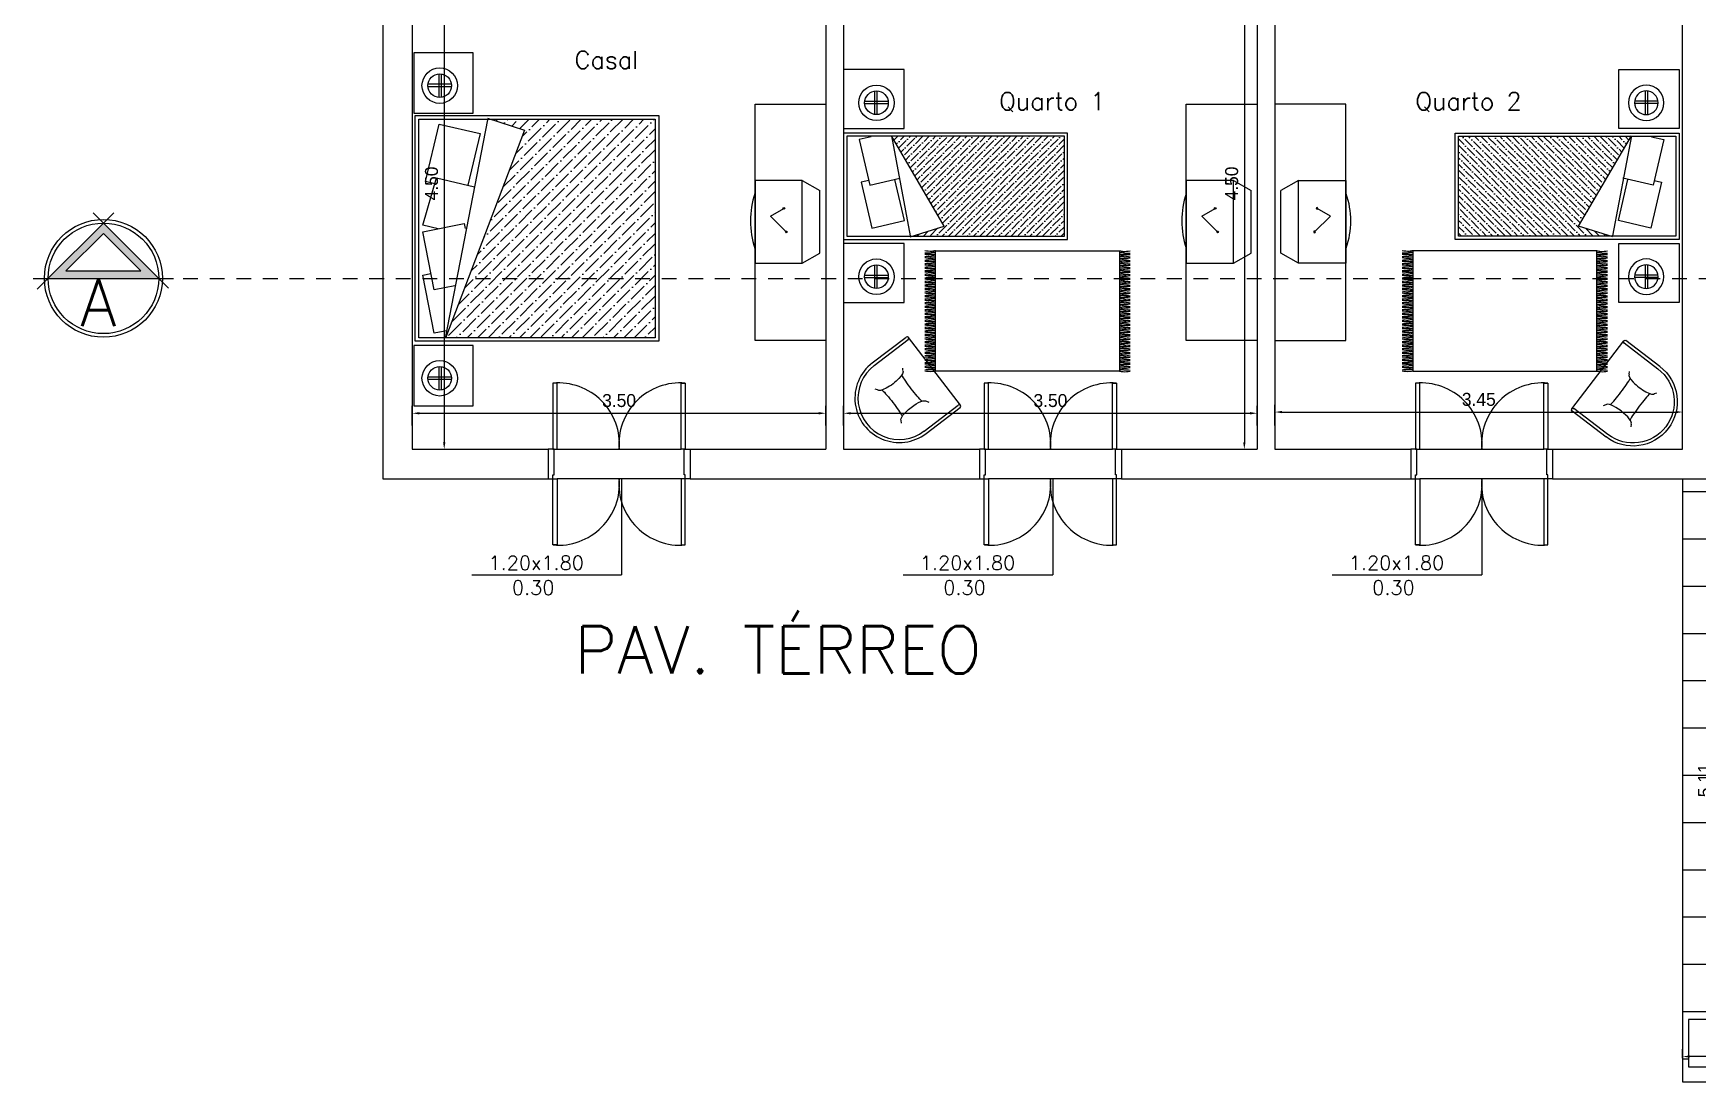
# Model space of a CAD drawing. Extents: x 381 to 417.7, y 184.4 to 253.5.
# Drawn here: x 381.76 to 395.84, y 233.14 to 242.02 of the extents above; entities that cross this region are included whole.
import ezdxf

# ---------------------------------------------------------------- set-up
doc = ezdxf.new("R2010")
doc.units = 0
doc.header["$MEASUREMENT"] = 0
doc.linetypes.add('DASHDOT2', pattern=[0.5, 0.25, -0.125, 0, -0.125])
doc.linetypes.add('HIDDEN2', pattern=[0.1875, 0.125, -0.0625])
doc.layers.get('0').update_dxf_attribs({"linetype": 'CONTINUOUS'})
doc.layers.get('DEFPOINTS').update_dxf_attribs({"linetype": 'CONTINUOUS'})
for name, color, linetype in [('ALVENARIA', 7, 'CONTINUOUS'), ('BLOCOS', 7, 'CONTINUOUS'), ('COTAEX', 7, 'CONTINUOUS'), ('PAREDE', 6, 'CONTINUOUS'), ('PROJECAO', 1, 'HIDDEN2')]:
    doc.layers.add(name, color=color, linetype=linetype)
doc.styles.add('ADRIANA', font='romans.shx', dxfattribs={"height": 0.12})
doc.styles.add('COMODOS', font='romans.shx', dxfattribs={"height": 0.15})
doc.styles.add('EXECUÇÃO', font='', dxfattribs={"height": 0.11})
doc.styles.get('EXECUÇÃO').set_extended_font_data('AvantGarde Md BT')
doc.dimstyles.new('COTAEXEC', dxfattribs={"dimscale": 0.05, "dimtxt": 0.11, "dimasz": 1.2, "dimexe": 1.25, "dimexo": 4, "dimgap": 1, "dimtad": 1, "dimrnd": 0.005, "dimzin": 4, "dimdsep": 46, "dimtxsty": 'EXECUÇÃO', "dimcen": 2.5, "dimdle": 0.15, "dimclrd": 2, "dimclre": 2, "dimclrt": 220, "dimadec": 0, "dimazin": 0, "dimtfac": 0.075, "dimtmove": 2, "dimatfit": 3, "dimfxl": 1, "dimtolj": 1, "dimtzin": 0, "dimarcsym": 0})

# ---------------------------------------------------------------- blocks, each defined once
blk = doc.blocks.new('*D42')
at = {"color": 2, "linetype": 'ByBlock'}
for p, q in [((395.916, 219.309), (396.069, 219.309)), ((396.007, 219.249), (396.007, 214.265)), ((395.916, 214.205), (396.069, 214.205))]:
    blk.add_line(p, q, dxfattribs=at)
for points in [[(395.997, 219.249), (396.017, 219.249), (396.007, 219.309)], [(395.997, 214.265), (396.017, 214.265), (396.007, 214.205)]]:
    blk.add_solid(points, dxfattribs=at)
at = {"layer": 'DEFPOINTS', "color": 0, "linetype": 'ByBlock'}
for p in [(395.716, 219.309), (395.716, 214.205), (396.007, 214.205)]:
    blk.add_point(p, dxfattribs=at)
at = {"color": 220, "linetype": 'ByBlock', "insert": (395.901, 216.757), "char_height": 0.11, "attachment_point": 5, "rotation": 90, "style": 'EXECUÇÃO'}
blk.add_mtext('\\A1;5.11', dxfattribs=at)
blk = doc.blocks.new('*D38')
at = {"color": 2, "linetype": 'ByBlock'}
for p, q in [((388.616, 243.159), (388.616, 243.326)), ((388.676, 243.264), (392.056, 243.264)), ((392.116, 243.159), (392.116, 243.326))]:
    blk.add_line(p, q, dxfattribs=at)
for points in [[(388.676, 243.274), (388.676, 243.254), (388.616, 243.264)], [(392.056, 243.274), (392.056, 243.254), (392.116, 243.264)]]:
    blk.add_solid(points, dxfattribs=at)
at = {"layer": 'DEFPOINTS', "color": 0, "linetype": 'ByBlock'}
for p in [(392.116, 243.264), (388.616, 242.959), (392.116, 242.959)]:
    blk.add_point(p, dxfattribs=at)
at = {"color": 220, "linetype": 'ByBlock', "insert": (390.366, 243.371), "char_height": 0.11, "attachment_point": 5, "style": 'EXECUÇÃO'}
blk.add_mtext('\\A1;3.50', dxfattribs=at)
blk = doc.blocks.new('*D37')
at = {"color": 2, "linetype": 'ByBlock'}
for p, q in [((385.166, 247.459), (385.299, 247.459)), ((385.236, 247.399), (385.236, 243.019)), ((385.166, 242.959), (385.299, 242.959))]:
    blk.add_line(p, q, dxfattribs=at)
for points in [[(385.226, 247.399), (385.246, 247.399), (385.236, 247.459)], [(385.226, 243.019), (385.246, 243.019), (385.236, 242.959)]]:
    blk.add_solid(points, dxfattribs=at)
at = {"layer": 'DEFPOINTS', "color": 0, "linetype": 'ByBlock'}
for p in [(384.966, 247.459), (384.966, 242.959), (385.236, 242.959)]:
    blk.add_point(p, dxfattribs=at)
at = {"color": 220, "linetype": 'ByBlock', "insert": (385.129, 245.209), "char_height": 0.11, "attachment_point": 5, "rotation": 90, "style": 'EXECUÇÃO'}
blk.add_mtext('\\A1;4.50', dxfattribs=at)
blk = doc.blocks.new('*D39')
at = {"color": 2, "linetype": 'ByBlock'}
for p, q in [((384.966, 243.159), (384.966, 243.326)), ((385.026, 243.264), (388.406, 243.264)), ((388.466, 243.159), (388.466, 243.326))]:
    blk.add_line(p, q, dxfattribs=at)
for points in [[(385.026, 243.274), (385.026, 243.254), (384.966, 243.264)], [(388.406, 243.274), (388.406, 243.254), (388.466, 243.264)]]:
    blk.add_solid(points, dxfattribs=at)
at = {"layer": 'DEFPOINTS', "color": 0, "linetype": 'ByBlock'}
for p in [(388.466, 243.264), (384.966, 242.959), (388.466, 242.959)]:
    blk.add_point(p, dxfattribs=at)
at = {"color": 220, "linetype": 'ByBlock', "insert": (386.716, 243.371), "char_height": 0.11, "attachment_point": 5, "style": 'EXECUÇÃO'}
blk.add_mtext('\\A1;3.50', dxfattribs=at)
blk = doc.blocks.new('CAMA_CASAL1')
at = {"ltscale": 0.5}
h = blk.add_hatch(dxfattribs=at)
h.set_pattern_fill('ANSI36,_O', color=256, scale=0.5, angle=360)
h.set_pattern_definition([(45, (-15.934185, -37.91355), (0.03314563, 0.12153398), [0.15625, -0.03125, 0, -0.03125])])
h.paths.add_polyline_path([(-0.612, -0.96), (1.16, -0.96), (1.16, 0.89), (-0.232, 0.89), (0.055, 0.797)])
at = {"color": 3, "ltscale": 0.5}
for p, q in [((-0.614, -0.964), (-0.257, 0.886)), ((-0.258, 0.898), (0.055, 0.797)), ((0.055, 0.797), (-0.614, -0.964))]:
    blk.add_line(p, q, dxfattribs=at)
at = {"ltscale": 0.5}
for p, q in [((-0.257, 0.886), (-0.257, 0.886)), ((0.055, 0.86), (0.055, 0.86))]:
    blk.add_line(p, q, dxfattribs=at)
at = {"color": 3}
for points in [[(-0.881, 0.941), (-0.381, 0.941), (-0.381, 1.452), (-0.881, 1.452)], [(-0.87, 0.92), (1.19, 0.92), (1.19, -0.99), (-0.87, -0.99)], [(-0.881, -1.537), (-0.381, -1.537), (-0.381, -1.025), (-0.881, -1.025)]]:
    blk.add_lwpolyline(points, close=True, dxfattribs=at)
blk.add_lwpolyline([(-0.84, 0.89), (1.16, 0.89), (1.16, -0.96), (-0.84, -0.96)], close=True)
for points in [[(-0.703, 0.343), (-0.783, 0.362), (-0.669, 0.849), (-0.322, 0.768), (-0.424, 0.331)], [(-0.675, -0.037), (-0.805, -0.007), (-0.691, 0.393), (-0.37, 0.318)], [(-0.536, -0.52), (-0.71, -0.554), (-0.807, -0.063), (-0.457, 0.006), (-0.449, -0.035)], [(-0.604, -0.901), (-0.71, -0.922), (-0.807, -0.43), (-0.737, -0.417)]]:
    blk.add_lwpolyline(points, dxfattribs=at)
at = {"layer": 'ALVENARIA', "ltscale": 0.5}
for p, q in [((-0.67, 1.274), (-0.67, 1.074)), ((-0.65, 1.274), (-0.65, 1.074)), ((-0.763, 1.188), (-0.563, 1.188)), ((-0.763, 1.168), (-0.563, 1.168)), ((-0.67, -1.203), (-0.67, -1.403)), ((-0.65, -1.203), (-0.65, -1.403)), ((-0.763, -1.29), (-0.563, -1.29)), ((-0.763, -1.31), (-0.563, -1.31))]:
    blk.add_line(p, q, dxfattribs=at)
at = {"layer": 'ALVENARIA', "color": 4, "ltscale": 0.5}
for centre in [(-0.663, 1.174), (-0.663, -1.303)]:
    blk.add_circle(centre, 0.15, dxfattribs=at)
at = {"layer": 'ALVENARIA', "color": 3, "ltscale": 0.5}
for centre in [(-0.663, 1.174), (-0.663, -1.303)]:
    blk.add_circle(centre, 0.1, dxfattribs=at)
blk = doc.blocks.new('A$C16386E89')
at = {"color": 3}
blk.add_lwpolyline([(0.511, 0), (0.511, 0.5), (0, 0.5), (0, 0)], close=True, dxfattribs=at)
at = {"layer": 'ALVENARIA', "ltscale": 0.5}
for p, q in [((0.264, 0.118), (0.264, 0.318)), ((0.284, 0.118), (0.284, 0.318)), ((0.178, 0.231), (0.378, 0.231)), ((0.178, 0.211), (0.378, 0.211))]:
    blk.add_line(p, q, dxfattribs=at)
at = {"layer": 'ALVENARIA', "color": 4, "ltscale": 0.5}
blk.add_circle((0.278, 0.218), 0.15, dxfattribs=at)
at = {"layer": 'ALVENARIA', "color": 3, "ltscale": 0.5}
blk.add_circle((0.278, 0.218), 0.1, dxfattribs=at)
blk = doc.blocks.new('TELEVISOR')
at = {"layer": 'ALVENARIA', "ltscale": 0.5}
for p, q in [((0, 0.4), (0.084, 0.55)), ((0.616, 0.55), (0.084, 0.55)), ((0.7, 0.4), (0.616, 0.55)), ((0.301, 0.131), (0.236, 0.244)), ((0.301, 0.131), (0.435, 0.265))]:
    blk.add_line(p, q, dxfattribs=at)
at = {"layer": 'ALVENARIA', "color": 3, "ltscale": 0.5}
for p, q in [((0, 0.4), (0, 0)), ((0.7, 0.4), (0, 0.4)), ((0.7, 0), (0.7, 0.4)), ((0, 0), (0.7, 0))]:
    blk.add_line(p, q, dxfattribs=at)
at = {"layer": 'ALVENARIA', "ltscale": 0.5}
for centre in [(0.236, 0.244), (0.435, 0.265)]:
    blk.add_circle(centre, 0.00712, dxfattribs=at)
at = {"layer": 'ALVENARIA', "color": 3, "ltscale": 0.5}
blk.add_arc((0.342, 0.676), 0.715, 251.0344, 288.9656, dxfattribs=at)
blk = doc.blocks.new('TAPETE')
at = {"layer": 'ALVENARIA'}
blk.add_lwpolyline([(0, 0), (2.6, 0), (2.6, -1.7), (0, -1.7)], close=True, dxfattribs=at)
at = {"layer": 'ALVENARIA', "ltscale": 0.5}
for points in [[(0, 0), (-0.052, -0.008), (-0.15, 0)], [(2.6, 0), (2.652, -0.008), (2.75, 0)], [(0, -0.056), (-0.017, -0.053), (-0.053, -0.054), (-0.107, -0.052), (-0.151, -0.051)], [(0, -0.106), (-0.017, -0.103), (-0.053, -0.104), (-0.107, -0.102), (-0.151, -0.101)], [(0, -0.156), (-0.017, -0.153), (-0.053, -0.154), (-0.107, -0.152), (-0.151, -0.151)], [(0, -0.206), (-0.017, -0.203), (-0.053, -0.204), (-0.107, -0.202), (-0.151, -0.201)], [(0, -0.026), (-0.051, -0.028), (-0.073, -0.033), (-0.11, -0.031), (-0.15, -0.035)], [(0, -0.05), (-0.052, -0.058), (-0.15, -0.05)], [(0, -0.076), (-0.051, -0.078), (-0.073, -0.083), (-0.11, -0.081), (-0.15, -0.085)], [(0, -0.1), (-0.052, -0.108), (-0.15, -0.1)], [(0, -0.126), (-0.051, -0.128), (-0.073, -0.133), (-0.11, -0.131), (-0.15, -0.135)], [(0, -0.15), (-0.052, -0.158), (-0.15, -0.15)], [(0, -0.176), (-0.051, -0.178), (-0.073, -0.183), (-0.11, -0.181), (-0.15, -0.185)], [(0, -0.2), (-0.052, -0.208), (-0.15, -0.2)], [(0, -0.226), (-0.051, -0.228), (-0.073, -0.233), (-0.11, -0.231), (-0.15, -0.235)], [(2.6, -0.026), (2.651, -0.028), (2.673, -0.033), (2.71, -0.031), (2.75, -0.035)], [(2.6, -0.05), (2.652, -0.058), (2.75, -0.05)], [(2.6, -0.056), (2.617, -0.053), (2.653, -0.054), (2.707, -0.052), (2.751, -0.051)], [(2.6, -0.076), (2.651, -0.078), (2.673, -0.083), (2.71, -0.081), (2.75, -0.085)], [(2.6, -0.1), (2.652, -0.108), (2.75, -0.1)], [(2.6, -0.106), (2.617, -0.103), (2.653, -0.104), (2.707, -0.102), (2.751, -0.101)], [(2.6, -0.126), (2.651, -0.128), (2.673, -0.133), (2.71, -0.131), (2.75, -0.135)], [(2.6, -0.15), (2.652, -0.158), (2.75, -0.15)], [(2.6, -0.156), (2.617, -0.153), (2.653, -0.154), (2.707, -0.152), (2.751, -0.151)], [(2.6, -0.176), (2.651, -0.178), (2.673, -0.183), (2.71, -0.181), (2.75, -0.185)], [(2.6, -0.2), (2.652, -0.208), (2.75, -0.2)], [(2.6, -0.206), (2.617, -0.203), (2.653, -0.204), (2.707, -0.202), (2.751, -0.201)], [(2.6, -0.226), (2.651, -0.228), (2.673, -0.233), (2.71, -0.231), (2.75, -0.235)], [(0, -0.256), (-0.017, -0.253), (-0.053, -0.254), (-0.107, -0.252), (-0.151, -0.251)], [(0, -0.306), (-0.017, -0.303), (-0.053, -0.304), (-0.107, -0.302), (-0.151, -0.301)], [(0, -0.356), (-0.017, -0.353), (-0.053, -0.354), (-0.107, -0.352), (-0.151, -0.351)], [(0, -0.406), (-0.017, -0.403), (-0.053, -0.404), (-0.107, -0.402), (-0.151, -0.401)], [(0, -0.456), (-0.017, -0.453), (-0.053, -0.454), (-0.107, -0.452), (-0.151, -0.451)], [(0, -0.25), (-0.052, -0.258), (-0.15, -0.25)], [(0, -0.276), (-0.051, -0.278), (-0.073, -0.283), (-0.11, -0.281), (-0.15, -0.285)], [(0, -0.3), (-0.052, -0.308), (-0.15, -0.3)], [(0, -0.326), (-0.051, -0.328), (-0.073, -0.333), (-0.11, -0.331), (-0.15, -0.335)], [(0, -0.35), (-0.052, -0.358), (-0.15, -0.35)], [(0, -0.376), (-0.051, -0.378), (-0.073, -0.383), (-0.11, -0.381), (-0.15, -0.385)], [(0, -0.4), (-0.052, -0.408), (-0.15, -0.4)], [(0, -0.426), (-0.051, -0.428), (-0.073, -0.433), (-0.11, -0.431), (-0.15, -0.435)], [(0, -0.45), (-0.052, -0.458), (-0.15, -0.45)], [(2.6, -0.25), (2.652, -0.258), (2.75, -0.25)], [(2.6, -0.256), (2.617, -0.253), (2.653, -0.254), (2.707, -0.252), (2.751, -0.251)], [(2.6, -0.276), (2.651, -0.278), (2.673, -0.283), (2.71, -0.281), (2.75, -0.285)], [(2.6, -0.3), (2.652, -0.308), (2.75, -0.3)], [(2.6, -0.306), (2.617, -0.303), (2.653, -0.304), (2.707, -0.302), (2.751, -0.301)], [(2.6, -0.326), (2.651, -0.328), (2.673, -0.333), (2.71, -0.331), (2.75, -0.335)], [(2.6, -0.35), (2.652, -0.358), (2.75, -0.35)], [(2.6, -0.356), (2.617, -0.353), (2.653, -0.354), (2.707, -0.352), (2.751, -0.351)], [(2.6, -0.376), (2.651, -0.378), (2.673, -0.383), (2.71, -0.381), (2.75, -0.385)], [(2.6, -0.4), (2.652, -0.408), (2.75, -0.4)], [(2.6, -0.406), (2.617, -0.403), (2.653, -0.404), (2.707, -0.402), (2.751, -0.401)], [(2.6, -0.426), (2.651, -0.428), (2.673, -0.433), (2.71, -0.431), (2.75, -0.435)], [(2.6, -0.45), (2.652, -0.458), (2.75, -0.45)], [(2.6, -0.456), (2.617, -0.453), (2.653, -0.454), (2.707, -0.452), (2.751, -0.451)], [(0, -0.506), (-0.017, -0.503), (-0.053, -0.504), (-0.107, -0.502), (-0.151, -0.501)], [(0, -0.556), (-0.017, -0.553), (-0.053, -0.554), (-0.107, -0.552), (-0.151, -0.551)], [(0, -0.606), (-0.017, -0.603), (-0.053, -0.604), (-0.107, -0.602), (-0.151, -0.601)], [(0, -0.656), (-0.017, -0.653), (-0.053, -0.654), (-0.107, -0.652), (-0.151, -0.651)], [(0, -0.706), (-0.017, -0.703), (-0.053, -0.704), (-0.107, -0.702), (-0.151, -0.701)], [(0, -0.476), (-0.051, -0.478), (-0.073, -0.483), (-0.11, -0.481), (-0.15, -0.485)], [(0, -0.5), (-0.052, -0.508), (-0.15, -0.5)], [(0, -0.526), (-0.051, -0.528), (-0.073, -0.533), (-0.11, -0.531), (-0.15, -0.535)], [(0, -0.55), (-0.052, -0.558), (-0.15, -0.55)], [(0, -0.576), (-0.051, -0.578), (-0.073, -0.583), (-0.11, -0.581), (-0.15, -0.585)], [(0, -0.6), (-0.052, -0.608), (-0.15, -0.6)], [(0, -0.626), (-0.051, -0.628), (-0.073, -0.633), (-0.11, -0.631), (-0.15, -0.635)], [(0, -0.65), (-0.052, -0.658), (-0.15, -0.65)], [(0, -0.676), (-0.051, -0.678), (-0.073, -0.683), (-0.11, -0.681), (-0.15, -0.685)], [(0, -0.7), (-0.052, -0.708), (-0.15, -0.7)], [(2.6, -0.476), (2.651, -0.478), (2.673, -0.483), (2.71, -0.481), (2.75, -0.485)], [(2.6, -0.5), (2.652, -0.508), (2.75, -0.5)], [(2.6, -0.506), (2.617, -0.503), (2.653, -0.504), (2.707, -0.502), (2.751, -0.501)], [(2.6, -0.526), (2.651, -0.528), (2.673, -0.533), (2.71, -0.531), (2.75, -0.535)], [(2.6, -0.55), (2.652, -0.558), (2.75, -0.55)], [(2.6, -0.556), (2.617, -0.553), (2.653, -0.554), (2.707, -0.552), (2.751, -0.551)], [(2.6, -0.576), (2.651, -0.578), (2.673, -0.583), (2.71, -0.581), (2.75, -0.585)], [(2.6, -0.6), (2.652, -0.608), (2.75, -0.6)], [(2.6, -0.606), (2.617, -0.603), (2.653, -0.604), (2.707, -0.602), (2.751, -0.601)], [(2.6, -0.626), (2.651, -0.628), (2.673, -0.633), (2.71, -0.631), (2.75, -0.635)], [(2.6, -0.65), (2.652, -0.658), (2.75, -0.65)], [(2.6, -0.656), (2.617, -0.653), (2.653, -0.654), (2.707, -0.652), (2.751, -0.651)], [(2.6, -0.676), (2.651, -0.678), (2.673, -0.683), (2.71, -0.681), (2.75, -0.685)], [(2.6, -0.7), (2.652, -0.708), (2.75, -0.7)], [(2.6, -0.706), (2.617, -0.703), (2.653, -0.704), (2.707, -0.702), (2.751, -0.701)], [(0, -0.756), (-0.017, -0.753), (-0.053, -0.754), (-0.107, -0.752), (-0.151, -0.751)], [(0, -0.806), (-0.017, -0.803), (-0.053, -0.804), (-0.107, -0.802), (-0.151, -0.801)], [(0, -0.856), (-0.017, -0.853), (-0.053, -0.854), (-0.107, -0.852), (-0.151, -0.851)], [(0, -0.906), (-0.017, -0.903), (-0.053, -0.904), (-0.107, -0.902), (-0.151, -0.901)], [(0, -0.726), (-0.051, -0.728), (-0.073, -0.733), (-0.11, -0.731), (-0.15, -0.735)], [(0, -0.75), (-0.052, -0.758), (-0.15, -0.75)], [(0, -0.776), (-0.051, -0.778), (-0.073, -0.783), (-0.11, -0.781), (-0.15, -0.785)], [(0, -0.8), (-0.052, -0.808), (-0.15, -0.8)], [(0, -0.826), (-0.051, -0.828), (-0.073, -0.833), (-0.11, -0.831), (-0.15, -0.835)], [(0, -0.85), (-0.052, -0.858), (-0.15, -0.85)], [(0, -0.876), (-0.051, -0.878), (-0.073, -0.883), (-0.11, -0.881), (-0.15, -0.885)], [(0, -0.9), (-0.052, -0.908), (-0.15, -0.9)], [(0, -0.926), (-0.051, -0.928), (-0.073, -0.933), (-0.11, -0.931), (-0.15, -0.935)], [(2.6, -0.726), (2.651, -0.728), (2.673, -0.733), (2.71, -0.731), (2.75, -0.735)], [(2.6, -0.75), (2.652, -0.758), (2.75, -0.75)], [(2.6, -0.756), (2.617, -0.753), (2.653, -0.754), (2.707, -0.752), (2.751, -0.751)], [(2.6, -0.776), (2.651, -0.778), (2.673, -0.783), (2.71, -0.781), (2.75, -0.785)], [(2.6, -0.8), (2.652, -0.808), (2.75, -0.8)], [(2.6, -0.806), (2.617, -0.803), (2.653, -0.804), (2.707, -0.802), (2.751, -0.801)], [(2.6, -0.826), (2.651, -0.828), (2.673, -0.833), (2.71, -0.831), (2.75, -0.835)], [(2.6, -0.85), (2.652, -0.858), (2.75, -0.85)], [(2.6, -0.856), (2.617, -0.853), (2.653, -0.854), (2.707, -0.852), (2.751, -0.851)], [(2.6, -0.876), (2.651, -0.878), (2.673, -0.883), (2.71, -0.881), (2.75, -0.885)], [(2.6, -0.9), (2.652, -0.908), (2.75, -0.9)], [(2.6, -0.906), (2.617, -0.903), (2.653, -0.904), (2.707, -0.902), (2.751, -0.901)], [(2.6, -0.926), (2.651, -0.928), (2.673, -0.933), (2.71, -0.931), (2.75, -0.935)], [(0, -0.956), (-0.017, -0.953), (-0.053, -0.954), (-0.107, -0.952), (-0.151, -0.951)], [(0, -1.006), (-0.017, -1.003), (-0.053, -1.004), (-0.107, -1.002), (-0.151, -1.001)], [(0, -1.056), (-0.017, -1.053), (-0.053, -1.054), (-0.107, -1.052), (-0.151, -1.051)], [(0, -1.106), (-0.017, -1.103), (-0.053, -1.104), (-0.107, -1.102), (-0.151, -1.101)], [(0, -1.156), (-0.017, -1.153), (-0.053, -1.154), (-0.107, -1.152), (-0.151, -1.151)], [(0, -0.95), (-0.052, -0.958), (-0.15, -0.95)], [(0, -0.976), (-0.051, -0.978), (-0.073, -0.983), (-0.11, -0.981), (-0.15, -0.985)], [(0, -1), (-0.052, -1.008), (-0.15, -1)], [(0, -1.026), (-0.051, -1.028), (-0.073, -1.033), (-0.11, -1.031), (-0.15, -1.035)], [(0, -1.05), (-0.052, -1.058), (-0.15, -1.05)], [(0, -1.076), (-0.051, -1.078), (-0.073, -1.083), (-0.11, -1.081), (-0.15, -1.085)], [(0, -1.1), (-0.052, -1.108), (-0.15, -1.1)], [(0, -1.126), (-0.051, -1.128), (-0.073, -1.133), (-0.11, -1.131), (-0.15, -1.135)], [(0, -1.15), (-0.052, -1.158), (-0.15, -1.15)], [(0, -1.176), (-0.051, -1.178), (-0.073, -1.183), (-0.11, -1.181), (-0.15, -1.185)], [(2.6, -0.95), (2.652, -0.958), (2.75, -0.95)], [(2.6, -0.956), (2.617, -0.953), (2.653, -0.954), (2.707, -0.952), (2.751, -0.951)], [(2.6, -0.976), (2.651, -0.978), (2.673, -0.983), (2.71, -0.981), (2.75, -0.985)], [(2.6, -1), (2.652, -1.008), (2.75, -1)], [(2.6, -1.006), (2.617, -1.003), (2.653, -1.004), (2.707, -1.002), (2.751, -1.001)], [(2.6, -1.026), (2.651, -1.028), (2.673, -1.033), (2.71, -1.031), (2.75, -1.035)], [(2.6, -1.05), (2.652, -1.058), (2.75, -1.05)], [(2.6, -1.056), (2.617, -1.053), (2.653, -1.054), (2.707, -1.052), (2.751, -1.051)], [(2.6, -1.076), (2.651, -1.078), (2.673, -1.083), (2.71, -1.081), (2.75, -1.085)], [(2.6, -1.1), (2.652, -1.108), (2.75, -1.1)], [(2.6, -1.106), (2.617, -1.103), (2.653, -1.104), (2.707, -1.102), (2.751, -1.101)], [(2.6, -1.126), (2.651, -1.128), (2.673, -1.133), (2.71, -1.131), (2.75, -1.135)], [(2.6, -1.15), (2.652, -1.158), (2.75, -1.15)], [(2.6, -1.156), (2.617, -1.153), (2.653, -1.154), (2.707, -1.152), (2.751, -1.151)], [(2.6, -1.176), (2.651, -1.178), (2.673, -1.183), (2.71, -1.181), (2.75, -1.185)], [(0, -1.206), (-0.017, -1.203), (-0.053, -1.204), (-0.107, -1.202), (-0.151, -1.201)], [(0, -1.256), (-0.017, -1.253), (-0.053, -1.254), (-0.107, -1.252), (-0.151, -1.251)], [(0, -1.306), (-0.017, -1.303), (-0.053, -1.304), (-0.107, -1.302), (-0.151, -1.301)], [(0, -1.356), (-0.017, -1.353), (-0.053, -1.354), (-0.107, -1.352), (-0.151, -1.351)], [(0, -1.406), (-0.017, -1.403), (-0.053, -1.404), (-0.107, -1.402), (-0.151, -1.401)], [(0, -1.2), (-0.052, -1.208), (-0.15, -1.2)], [(0, -1.226), (-0.051, -1.228), (-0.073, -1.233), (-0.11, -1.231), (-0.15, -1.235)], [(0, -1.25), (-0.052, -1.258), (-0.15, -1.25)], [(0, -1.276), (-0.051, -1.278), (-0.073, -1.283), (-0.11, -1.281), (-0.15, -1.285)], [(0, -1.3), (-0.052, -1.308), (-0.15, -1.3)], [(0, -1.326), (-0.051, -1.328), (-0.073, -1.333), (-0.11, -1.331), (-0.15, -1.335)], [(0, -1.35), (-0.052, -1.358), (-0.15, -1.35)], [(0, -1.376), (-0.051, -1.378), (-0.073, -1.383), (-0.11, -1.381), (-0.15, -1.385)], [(0, -1.4), (-0.052, -1.408), (-0.15, -1.4)], [(2.6, -1.2), (2.652, -1.208), (2.75, -1.2)], [(2.6, -1.206), (2.617, -1.203), (2.653, -1.204), (2.707, -1.202), (2.751, -1.201)], [(2.6, -1.226), (2.651, -1.228), (2.673, -1.233), (2.71, -1.231), (2.75, -1.235)], [(2.6, -1.25), (2.652, -1.258), (2.75, -1.25)], [(2.6, -1.256), (2.617, -1.253), (2.653, -1.254), (2.707, -1.252), (2.751, -1.251)], [(2.6, -1.276), (2.651, -1.278), (2.673, -1.283), (2.71, -1.281), (2.75, -1.285)], [(2.6, -1.3), (2.652, -1.308), (2.75, -1.3)], [(2.6, -1.306), (2.617, -1.303), (2.653, -1.304), (2.707, -1.302), (2.751, -1.301)], [(2.6, -1.326), (2.651, -1.328), (2.673, -1.333), (2.71, -1.331), (2.75, -1.335)], [(2.6, -1.35), (2.652, -1.358), (2.75, -1.35)], [(2.6, -1.356), (2.617, -1.353), (2.653, -1.354), (2.707, -1.352), (2.751, -1.351)], [(2.6, -1.376), (2.651, -1.378), (2.673, -1.383), (2.71, -1.381), (2.75, -1.385)], [(2.6, -1.4), (2.652, -1.408), (2.75, -1.4)], [(2.6, -1.406), (2.617, -1.403), (2.653, -1.404), (2.707, -1.402), (2.751, -1.401)], [(0, -1.456), (-0.017, -1.453), (-0.053, -1.454), (-0.107, -1.452), (-0.151, -1.451)], [(0, -1.506), (-0.017, -1.503), (-0.053, -1.504), (-0.107, -1.502), (-0.151, -1.501)], [(0, -1.556), (-0.017, -1.553), (-0.053, -1.554), (-0.107, -1.552), (-0.151, -1.551)], [(0, -1.606), (-0.017, -1.603), (-0.053, -1.604), (-0.107, -1.602), (-0.151, -1.601)], [(0, -1.426), (-0.051, -1.428), (-0.073, -1.433), (-0.11, -1.431), (-0.15, -1.435)], [(0, -1.45), (-0.052, -1.458), (-0.15, -1.45)], [(0, -1.476), (-0.051, -1.478), (-0.073, -1.483), (-0.11, -1.481), (-0.15, -1.485)], [(0, -1.5), (-0.052, -1.508), (-0.15, -1.5)], [(0, -1.526), (-0.051, -1.528), (-0.073, -1.533), (-0.11, -1.531), (-0.15, -1.535)], [(0, -1.55), (-0.052, -1.558), (-0.15, -1.55)], [(0, -1.576), (-0.051, -1.578), (-0.073, -1.583), (-0.11, -1.581), (-0.15, -1.585)], [(0, -1.6), (-0.052, -1.608), (-0.15, -1.6)], [(0, -1.626), (-0.051, -1.628), (-0.073, -1.633), (-0.11, -1.631), (-0.15, -1.635)], [(2.6, -1.426), (2.651, -1.428), (2.673, -1.433), (2.71, -1.431), (2.75, -1.435)], [(2.6, -1.45), (2.652, -1.458), (2.75, -1.45)], [(2.6, -1.456), (2.617, -1.453), (2.653, -1.454), (2.707, -1.452), (2.751, -1.451)], [(2.6, -1.476), (2.651, -1.478), (2.673, -1.483), (2.71, -1.481), (2.75, -1.485)], [(2.6, -1.5), (2.652, -1.508), (2.75, -1.5)], [(2.6, -1.506), (2.617, -1.503), (2.653, -1.504), (2.707, -1.502), (2.751, -1.501)], [(2.6, -1.526), (2.651, -1.528), (2.673, -1.533), (2.71, -1.531), (2.75, -1.535)], [(2.6, -1.55), (2.652, -1.558), (2.75, -1.55)], [(2.6, -1.556), (2.617, -1.553), (2.653, -1.554), (2.707, -1.552), (2.751, -1.551)], [(2.6, -1.576), (2.651, -1.578), (2.673, -1.583), (2.71, -1.581), (2.75, -1.585)], [(2.6, -1.6), (2.652, -1.608), (2.75, -1.6)], [(2.6, -1.606), (2.617, -1.603), (2.653, -1.604), (2.707, -1.602), (2.751, -1.601)], [(2.6, -1.626), (2.651, -1.628), (2.673, -1.633), (2.71, -1.631), (2.75, -1.635)], [(0, -1.656), (-0.017, -1.653), (-0.053, -1.654), (-0.107, -1.652), (-0.151, -1.651)], [(0, -1.65), (-0.052, -1.658), (-0.15, -1.65)], [(0, -1.676), (-0.051, -1.678), (-0.073, -1.683), (-0.11, -1.681), (-0.15, -1.685)], [(0, -1.7), (-0.052, -1.708), (-0.15, -1.7)], [(2.6, -1.65), (2.652, -1.658), (2.75, -1.65)], [(2.6, -1.656), (2.617, -1.653), (2.653, -1.654), (2.707, -1.652), (2.751, -1.651)], [(2.6, -1.676), (2.651, -1.678), (2.673, -1.683), (2.71, -1.681), (2.75, -1.685)], [(2.6, -1.7), (2.652, -1.708), (2.75, -1.7)]]:
    blk.add_spline(points, degree=3, dxfattribs=at)
blk = doc.blocks.new('A$C7AB4140F')
for p, q in [((0.34, 0.832), (0.007, 0.69)), ((0.35, 0.808), (0.017, 0.666)), ((0, 0.672), (0.285, 0.007)), ((0.624, 0.167), (0.292, 0.024)), ((0.635, 0.142), (0.302, 0))]:
    blk.add_line(p, q)
at = {"linetype": 'DASHDOT2'}
for p, q in [((0.27, 0.569), (0.252, 0.582)), ((0.519, 0.675), (0.522, 0.697)), ((0.647, 0.375), (0.665, 0.364)), ((0.399, 0.268), (0.396, 0.247))]:
    blk.add_line(p, q, dxfattribs=at)
for centre, radius, start, end in [((0.487, 0.487), 0.375, 293.1495, 113.1495), ((0.487, 0.487), 0.349, 293.1495, 113.1495), ((0.012, 0.678), 0.0131, 113.1495, 293.1495), ((0.297, 0.012), 0.0131, 113.1495, 293.1495)]:
    blk.add_arc(centre, radius, start, end)
at = {"extrusion": (0, 0, -1)}
for centre, major_axis, ratio, start_param, end_param in [((0.394, 0.622), (-0.124, -0.053), 0.277778, 3.141593, 6.283185), ((0.562, 0.516), (-0.064, 0.15), 0.091718, -2.596944, -0.544649), ((0.355, 0.428), (0.064, -0.15), 0.091718, -2.596944, -0.544649), ((0.523, 0.322), (0.124, 0.053), 0.277778, -3.141593, 0)]:
    blk.add_ellipse(centre, major_axis=major_axis, ratio=ratio, start_param=start_param, end_param=end_param, dxfattribs=at)
blk = doc.blocks.new('POLTRONA2')
at = {"layer": 'BLOCOS', "rotation": 108.4105494690814}
blk.add_blockref('A$C7AB4140F', (0.833, 0.286), dxfattribs=at)
blk = doc.blocks.new('*D35')
at = {"color": 2, "linetype": 'ByBlock'}
for p, q in [((391.916, 247.459), (391.944, 247.459)), ((392.007, 247.399), (392.007, 243.019)), ((391.916, 242.959), (391.944, 242.959))]:
    blk.add_line(p, q, dxfattribs=at)
for points in [[(391.997, 247.399), (392.017, 247.399), (392.007, 247.459)], [(391.997, 243.019), (392.017, 243.019), (392.007, 242.959)]]:
    blk.add_solid(points, dxfattribs=at)
at = {"layer": 'DEFPOINTS', "color": 0, "linetype": 'ByBlock'}
for p in [(392.116, 247.459), (392.007, 242.959), (392.116, 242.959)]:
    blk.add_point(p, dxfattribs=at)
at = {"color": 220, "linetype": 'ByBlock', "insert": (391.9, 245.209), "char_height": 0.11, "attachment_point": 5, "rotation": 90, "style": 'EXECUÇÃO'}
blk.add_mtext('\\A1;4.50', dxfattribs=at)
blk = doc.blocks.new('*D41')
at = {"color": 2, "linetype": 'ByBlock'}
for p, q in [((392.266, 243.159), (392.266, 243.336)), ((392.326, 243.274), (395.656, 243.274)), ((395.716, 243.159), (395.716, 243.336))]:
    blk.add_line(p, q, dxfattribs=at)
for points in [[(392.326, 243.284), (392.326, 243.264), (392.266, 243.274)], [(395.656, 243.284), (395.656, 243.264), (395.716, 243.274)]]:
    blk.add_solid(points, dxfattribs=at)
at = {"layer": 'DEFPOINTS', "color": 0, "linetype": 'ByBlock'}
for p in [(395.716, 243.274), (392.266, 242.959), (395.716, 242.959)]:
    blk.add_point(p, dxfattribs=at)
at = {"color": 220, "linetype": 'ByBlock', "insert": (393.991, 243.381), "char_height": 0.11, "attachment_point": 5, "style": 'EXECUÇÃO'}
blk.add_mtext('\\A1;3.45', dxfattribs=at)
blk = doc.blocks.new('*D63')
at = {"color": 2, "linetype": 'ByBlock'}
for p, q in [((395.716, 214.405), (395.716, 214.482)), ((412.016, 214.419), (395.776, 214.419)), ((412.076, 214.405), (412.076, 214.482))]:
    blk.add_line(p, q, dxfattribs=at)
for points in [[(395.776, 214.429), (395.776, 214.409), (395.716, 214.419)], [(412.016, 214.429), (412.016, 214.409), (412.076, 214.419)]]:
    blk.add_solid(points, dxfattribs=at)
at = {"layer": 'DEFPOINTS', "color": 0, "linetype": 'ByBlock'}
for p in [(395.716, 214.419), (395.716, 214.205), (412.076, 214.205)]:
    blk.add_point(p, dxfattribs=at)
at = {"color": 220, "linetype": 'ByBlock', "insert": (403.896, 214.526), "char_height": 0.11, "attachment_point": 5, "style": 'EXECUÇÃO'}
blk.add_mtext('\\A1;16.36', dxfattribs=at)
blk = doc.blocks.new('IND_CORTES1')
h = blk.add_hatch(color=256)
h.paths.add_polyline_path([(-0.468, 0), (0, -0.468), (0, 0.468)])
h.paths.add_polyline_path([(-0.379, 0), (-0.063, 0.317), (-0.063, -0.317)], flags=16)
for p, q in [((0, -0.593), (0, 0.593)), ((0.082, 0.55), (-0.555, -0.087)), ((-0.063, 0.317), (-0.379, 0)), ((-0.063, -0.317), (-0.063, 0.317)), ((-0.555, 0.088), (0.092, -0.56)), ((-0.379, 0), (-0.063, -0.317))]:
    blk.add_line(p, q)
blk.add_circle((0, 0), 0.499)
at = {"color": 3}
blk.add_circle((0, 0), 0.468, dxfattribs=at)
blk = doc.blocks.new('A$C297730F2')
at = {"layer": 'PROJECAO'}
blk.add_line((0.593, 0.499), (35.793, 0.499), dxfattribs=at)
at = {"rotation": 270}
blk.add_blockref('IND_CORTES1', (0.593, 0.499), dxfattribs=at)
at = {"color": 4, "style": 'COMODOS'}
blk.add_text('A', height=0.4, dxfattribs=at).set_placement((0.396, 0.095))

msp = doc.modelspace()

# ---------------------------------------------------------------- hatches: boundary and pattern name
h = msp.add_hatch()
h.set_pattern_fill('_U', color=44, scale=0.4, style=0, double=1, pattern_type=0)
h.set_pattern_definition([(0, (0, 18.93943), (0, 0.4), []), (90, (0, 18.93943), (-0.4, 2e-17), [])])
h.paths.add_polyline_path([(401.319, 233.145), (402.203, 233.145), (402.203, 236.645), (402.201, 236.645), (402.201, 238.248), (401.593, 238.248), (401.163, 238.248), (399.12, 238.248), (399.07, 238.248), (398.82, 238.248), (398.77, 238.248), (396.347, 238.248), (396.297, 238.248), (395.716, 238.248), (395.716, 233.145)])
h.paths.add_polyline_path([(399.606, 233.672), (400.006, 233.672), (400.006, 233.272), (399.606, 233.272)], flags=16)
h.paths.add_polyline_path([(396.166, 233.672), (396.166, 233.272), (395.766, 233.272), (395.766, 233.672)], flags=16)
h.paths.add_polyline_path([(395.817, 235.535), (395.817, 235.859), (395.984, 235.859), (395.984, 235.535)], flags=24)
h.paths.add_polyline_path([(401.569, 237.374), (401.995, 237.374), (401.995, 237.554), (401.569, 237.554)], flags=24)
h.paths.add_polyline_path([(401.255, 237.584), (402.161, 237.584), (402.161, 237.764), (401.255, 237.764)], flags=24)
h.paths.add_polyline_path([(398.911, 235.716), (399.811, 235.716), (399.811, 236.016), (398.911, 236.016)], flags=24)
at = {"layer": 'ALVENARIA', "ltscale": 0.5}
h = msp.add_hatch(dxfattribs=at)
h.set_pattern_fill('ANSI36', color=256, scale=0.3, angle=270, style=0)
h.set_pattern_definition([(45, (328.143026, 183.927808), (0.072920387, 0.019887378), [0.09375, -0.01875, 0, -0.01875])])
h.paths.add_polyline_path([(390.484, 240.303), (390.484, 241.147), (389.022, 241.147), (389.467, 240.387), (389.203, 240.303)])
h = msp.add_hatch(dxfattribs=at)
h.set_pattern_fill('ANSI36', color=256, scale=0.3, angle=270, style=0)
h.set_pattern_definition([(135, (456.159794, 183.927808), (-0.072920387, 0.019887378), [0.09375, -0.01875, 0, -0.01875])])
h.paths.add_polyline_path([(395.1, 240.303), (394.836, 240.387), (395.28, 241.147), (393.819, 241.147), (393.819, 240.303)])

# ---------------------------------------------------------------- linework, layer by layer
for p, q in [((387.866, 241.42), (388.466, 241.42)), ((387.866, 239.42), (387.866, 241.42)), ((391.516, 241.42), (392.116, 241.42)), ((391.516, 239.42), (391.516, 241.42)), ((392.866, 241.42), (392.266, 241.42)), ((392.866, 239.42), (392.866, 241.42)), ((388.466, 239.42), (387.866, 239.42)), ((392.116, 239.42), (391.516, 239.42)), ((392.266, 239.42), (392.866, 239.42)), ((395.716, 238.248), (395.716, 233.145)), ((395.716, 233.145), (401.319, 233.145))]:
    msp.add_line(p, q)
at = {"color": 3, "ltscale": 0.5}
for p, q in [((389.467, 240.387), (389.02, 241.151)), ((389.02, 241.151), (389.18, 240.306)), ((394.836, 240.387), (395.283, 241.151)), ((395.283, 241.151), (395.123, 240.306)), ((389.179, 240.295), (389.467, 240.387)), ((395.124, 240.295), (394.836, 240.387))]:
    msp.add_line(p, q, dxfattribs=at)
at = {"ltscale": 0.5}
for p, q in [((389.18, 240.306), (389.18, 240.306)), ((389.467, 240.387), (389.467, 240.387)), ((394.836, 240.387), (394.836, 240.387)), ((395.123, 240.306), (395.123, 240.306))]:
    msp.add_line(p, q, dxfattribs=at)
at = {"color": 3}
for p, q in [((386.191, 239.058), (386.156, 239.058)), ((386.156, 239.058), (386.156, 238.498)), ((386.191, 238.498), (386.191, 239.058)), ((387.241, 239.058), (387.276, 239.058)), ((387.241, 238.498), (387.241, 239.058)), ((387.276, 239.058), (387.276, 238.498)), ((389.841, 239.058), (389.806, 239.058)), ((389.806, 239.058), (389.806, 238.498)), ((389.841, 238.498), (389.841, 239.058)), ((390.891, 239.058), (390.926, 239.058)), ((390.891, 238.498), (390.891, 239.058)), ((390.926, 239.058), (390.926, 238.498)), ((393.491, 239.058), (393.456, 239.058)), ((393.456, 239.058), (393.456, 238.498)), ((393.491, 238.498), (393.491, 239.058)), ((394.541, 239.058), (394.576, 239.058)), ((394.541, 238.498), (394.541, 239.058)), ((394.576, 239.058), (394.576, 238.498)), ((386.156, 238.498), (386.191, 238.498)), ((387.276, 238.498), (387.241, 238.498)), ((389.806, 238.498), (389.841, 238.498)), ((390.926, 238.498), (390.891, 238.498)), ((393.456, 238.498), (393.491, 238.498)), ((394.576, 238.498), (394.541, 238.498)), ((386.156, 238.248), (386.191, 238.248)), ((386.156, 238.248), (386.191, 238.248)), ((386.156, 237.688), (386.156, 238.248)), ((386.156, 238.248), (386.191, 238.248)), ((386.156, 238.248), (386.191, 238.248)), ((386.156, 238.248), (386.191, 238.248)), ((386.156, 238.248), (386.191, 238.248)), ((386.191, 238.248), (386.191, 237.688)), ((387.276, 238.248), (387.076, 238.248)), ((387.276, 238.248), (387.241, 238.248)), ((387.241, 238.248), (387.241, 237.688)), ((387.276, 238.248), (387.241, 238.248)), ((387.276, 238.248), (387.241, 238.248)), ((387.276, 238.248), (387.241, 238.248)), ((387.276, 237.688), (387.276, 238.248)), ((389.806, 238.248), (389.841, 238.248)), ((389.806, 238.248), (389.841, 238.248)), ((389.806, 237.688), (389.806, 238.248)), ((389.806, 238.248), (389.841, 238.248)), ((389.806, 238.248), (389.841, 238.248)), ((389.806, 238.248), (389.841, 238.248)), ((389.806, 238.248), (389.841, 238.248)), ((389.841, 238.248), (389.841, 237.688)), ((390.926, 238.248), (390.726, 238.248)), ((390.926, 238.248), (390.891, 238.248)), ((390.891, 238.248), (390.891, 237.688)), ((390.926, 238.248), (390.891, 238.248)), ((390.926, 238.248), (390.891, 238.248)), ((390.926, 238.248), (390.891, 238.248)), ((390.926, 237.688), (390.926, 238.248)), ((393.456, 238.248), (393.491, 238.248)), ((393.456, 238.248), (393.491, 238.248)), ((393.456, 237.688), (393.456, 238.248)), ((393.456, 238.248), (393.491, 238.248)), ((393.456, 238.248), (393.491, 238.248)), ((393.456, 238.248), (393.491, 238.248)), ((393.456, 238.248), (393.491, 238.248)), ((393.491, 238.248), (393.491, 237.688)), ((394.576, 238.248), (394.376, 238.248)), ((394.576, 238.248), (394.541, 238.248)), ((394.576, 238.248), (394.541, 238.248)), ((394.576, 238.248), (394.541, 238.248)), ((394.576, 238.248), (394.541, 238.248)), ((394.541, 238.248), (394.541, 237.688)), ((394.576, 237.688), (394.576, 238.248)), ((386.191, 237.688), (386.156, 237.688)), ((387.241, 237.688), (387.276, 237.688)), ((389.841, 237.688), (389.806, 237.688)), ((390.891, 237.688), (390.926, 237.688)), ((393.491, 237.688), (393.456, 237.688)), ((394.541, 237.688), (394.576, 237.688))]:
    msp.add_line(p, q, dxfattribs=at)
at = {"color": 4}
for p, q in [((386.166, 238.498), (386.116, 238.498)), ((386.116, 238.498), (386.116, 238.248)), ((386.166, 238.283), (386.166, 238.498)), ((387.266, 238.498), (387.316, 238.498)), ((387.266, 238.283), (387.266, 238.498)), ((387.316, 238.498), (387.316, 238.248)), ((389.816, 238.498), (389.766, 238.498)), ((389.766, 238.498), (389.766, 238.248)), ((389.816, 238.283), (389.816, 238.498)), ((390.916, 238.498), (390.966, 238.498)), ((390.916, 238.283), (390.916, 238.498)), ((390.966, 238.498), (390.966, 238.248)), ((393.466, 238.498), (393.416, 238.498)), ((393.416, 238.498), (393.416, 238.248)), ((393.466, 238.283), (393.466, 238.498)), ((394.566, 238.498), (394.616, 238.498)), ((394.566, 238.283), (394.566, 238.498)), ((394.616, 238.498), (394.616, 238.248)), ((386.116, 238.248), (386.156, 238.248)), ((386.116, 238.248), (386.156, 238.248)), ((386.156, 238.248), (386.156, 238.283)), ((386.156, 238.283), (386.166, 238.283)), ((386.156, 238.248), (386.156, 238.283)), ((386.156, 238.283), (386.166, 238.283)), ((386.156, 238.248), (386.156, 238.283)), ((386.156, 238.283), (386.166, 238.283)), ((387.276, 238.283), (387.266, 238.283)), ((387.276, 238.283), (387.266, 238.283)), ((387.276, 238.283), (387.266, 238.283)), ((387.276, 238.248), (387.276, 238.283)), ((387.276, 238.248), (387.276, 238.283)), ((387.276, 238.248), (387.276, 238.283)), ((387.316, 238.248), (387.276, 238.248)), ((389.766, 238.248), (389.806, 238.248)), ((389.766, 238.248), (389.806, 238.248)), ((389.806, 238.248), (389.806, 238.283)), ((389.806, 238.283), (389.816, 238.283)), ((389.806, 238.248), (389.806, 238.283)), ((389.806, 238.283), (389.816, 238.283)), ((389.806, 238.248), (389.806, 238.283)), ((389.806, 238.283), (389.816, 238.283)), ((390.926, 238.283), (390.916, 238.283)), ((390.926, 238.283), (390.916, 238.283)), ((390.926, 238.283), (390.916, 238.283)), ((390.926, 238.248), (390.926, 238.283)), ((390.926, 238.248), (390.926, 238.283)), ((390.926, 238.248), (390.926, 238.283)), ((390.966, 238.248), (390.926, 238.248)), ((393.416, 238.248), (393.456, 238.248)), ((393.416, 238.248), (393.456, 238.248)), ((393.456, 238.248), (393.456, 238.283)), ((393.456, 238.283), (393.466, 238.283)), ((393.456, 238.248), (393.456, 238.283)), ((393.456, 238.283), (393.466, 238.283)), ((393.456, 238.248), (393.456, 238.283)), ((393.456, 238.283), (393.466, 238.283)), ((394.576, 238.283), (394.566, 238.283)), ((394.576, 238.283), (394.566, 238.283)), ((394.576, 238.283), (394.566, 238.283)), ((394.576, 238.248), (394.576, 238.283)), ((394.576, 238.248), (394.576, 238.283)), ((394.576, 238.248), (394.576, 238.283)), ((394.616, 238.248), (394.576, 238.248))]:
    msp.add_line(p, q, dxfattribs=at)
at = {"color": 2}
for p, q in [((387.241, 238.248), (386.191, 238.248)), ((390.891, 238.248), (389.841, 238.248)), ((394.541, 238.248), (393.491, 238.248))]:
    msp.add_line(p, q, dxfattribs=at)
at = {"color": 3}
for points in [[(388.616, 240.275), (390.511, 240.275), (390.511, 241.175), (388.616, 241.175)], [(395.686, 240.275), (393.791, 240.275), (393.791, 241.175), (395.686, 241.175)]]:
    msp.add_lwpolyline(points, close=True, dxfattribs=at)
for points in [[(388.644, 240.303), (390.484, 240.303), (390.484, 241.147), (388.644, 241.147)], [(395.659, 240.303), (393.819, 240.303), (393.819, 241.147), (395.659, 241.147)]]:
    msp.add_lwpolyline(points, close=True)
for points in [[(388.85, 241.144), (388.747, 241.12), (388.837, 240.733), (389.092, 240.792)], [(395.453, 241.144), (395.556, 241.12), (395.466, 240.733), (395.21, 240.792)], [(388.828, 240.772), (388.764, 240.758), (388.855, 240.37), (389.131, 240.434), (389.05, 240.782)], [(395.475, 240.772), (395.538, 240.758), (395.448, 240.37), (395.172, 240.434), (395.253, 240.782)]]:
    msp.add_lwpolyline(points, dxfattribs=at)
for centre, start, end in [((386.201, 238.542), 355.091, 94.909), ((387.232, 238.542), 85.091, 184.909), ((389.851, 238.542), 355.091, 94.909), ((390.882, 238.542), 85.091, 184.909), ((393.501, 238.542), 355.091, 94.909), ((394.532, 238.542), 85.091, 184.909), ((386.201, 238.204), 265.091, 4.909), ((387.232, 238.204), 175.091, 274.909), ((389.851, 238.204), 265.091, 4.909), ((390.882, 238.204), 175.091, 274.909), ((394.532, 238.204), 175.091, 274.909)]:
    msp.add_arc(centre, 0.518, start, end)
at = {"layer": 'COTAEX'}
for p, q in [((386.736, 238.248), (386.736, 237.435)), ((390.386, 238.248), (390.386, 237.435)), ((394.016, 238.248), (394.016, 237.435)), ((385.469, 237.435), (386.736, 237.435)), ((389.119, 237.435), (390.386, 237.435)), ((392.749, 237.435), (394.016, 237.435))]:
    msp.add_line(p, q, dxfattribs=at)
msp.add_arc((393.501, 238.204), 0.518, 265.091, 4.909, dxfattribs=at)
at = {"layer": 'PAREDE'}
for p, q in [((384.716, 244.998), (384.716, 238.248)), ((384.966, 242.998), (384.966, 238.498)), ((388.466, 242.998), (388.466, 238.498)), ((388.616, 242.998), (388.616, 238.498)), ((392.116, 242.998), (392.116, 238.498)), ((392.266, 242.998), (392.266, 238.498)), ((395.716, 238.498), (395.716, 242.998)), ((384.966, 238.498), (386.116, 238.498)), ((387.316, 238.498), (388.466, 238.498)), ((388.616, 238.498), (389.766, 238.498)), ((390.966, 238.498), (392.116, 238.498)), ((392.266, 238.498), (393.416, 238.498)), ((394.616, 238.498), (395.716, 238.498)), ((384.716, 238.248), (386.116, 238.248)), ((387.316, 238.248), (389.766, 238.248)), ((390.966, 238.248), (393.416, 238.248)), ((394.616, 238.248), (396.297, 238.248))]:
    msp.add_line(p, q, dxfattribs=at)
at = {"layer": 'PAREDE', "color": 2}
for p, q in [((386.156, 238.498), (387.241, 238.498)), ((389.841, 238.498), (390.891, 238.498)), ((393.491, 238.498), (394.541, 238.498))]:
    msp.add_line(p, q, dxfattribs=at)
at = {"layer": 'PAREDE'}
msp.add_lwpolyline([(395.766, 233.272), (396.166, 233.272), (396.166, 233.672), (395.766, 233.672), (395.766, 233.272)], dxfattribs=at)

# ---------------------------------------------------------------- block references
msp.add_blockref('CAMA_CASAL1', (385.861, 240.402))
at = {"color": 8}
for p in [(388.616, 241.213), (388.616, 239.741)]:
    msp.add_blockref('A$C16386E89', p, dxfattribs=at)
at = {"color": 8, "xscale": -1}
for p in [(395.686, 241.213), (395.686, 239.741)]:
    msp.add_blockref('A$C16386E89', p, dxfattribs=at)
for name, p, rotation in [('TELEVISOR', (387.866, 240.773), 270), ('TELEVISOR', (391.516, 240.773), 270), ('POLTRONA2', (389.663, 238.67), 85.75749066138842)]:
    msp.add_blockref(name, p, dxfattribs=dict(rotation=rotation))
at = {"xscale": -1}
for name, p, rotation in [('TELEVISOR', (392.866, 240.773), 90), ('POLTRONA2', (394.719, 238.64), 274.2425093386116)]:
    msp.add_blockref(name, p, dxfattribs=dict(at, rotation=rotation))
at = {"color": 142}
msp.add_blockref('A$C297730F2', (381.759, 239.446), dxfattribs=at)
at = {"yscale": 0.5988534568156751, "zscale": 0.5988534568156751}
for p, xscale in [((389.393, 240.178), 0.5988534568156751), ((394.99, 240.178), -0.5988534568156751)]:
    msp.add_blockref('TAPETE', p, dxfattribs=dict(at, xscale=xscale))

# ---------------------------------------------------------------- texts
at = {"color": 4, "style": 'COMODOS'}
for s, height, p in [('Casal', 0.15, (386.339, 241.719)), ('Quarto 1', 0.15, (389.932, 241.369)), ('Quarto 2', 0.15, (393.454, 241.369)), ('PAV. TÉRREO', 0.4, (386.339, 236.601))]:
    msp.add_text(s, height=height, dxfattribs=at).set_placement(p)
at = {"layer": 'COTAEX', "style": 'ADRIANA'}
for s, p in [('1.20x1.80', (385.611, 237.477)), ('1.20x1.80', (389.261, 237.477)), ('1.20x1.80', (392.891, 237.477)), ('0.30', (385.809, 237.267)), ('0.30', (389.459, 237.267)), ('0.30', (393.089, 237.267))]:
    msp.add_text(s, height=0.12, dxfattribs=at).set_placement(p)

# ---------------------------------------------------------------- dimensions: what is measured, and where the dimension line sits
at = {"color": 7}
for base, p1, p2, picture, middle, set_off in [((385.236, 238.498), (384.966, 242.998), (384.966, 238.498), '*D37', (385.129, 240.748), (0, -4.461)), ((392.007, 238.498), (392.116, 242.998), (392.116, 238.498), '*D35', (391.9, 240.748), (0, -4.461)), ((396.007, 233.145), (395.716, 238.248), (395.716, 233.145), '*D42', (395.901, 235.697), (0, 18.939))]:
    dim = msp.add_linear_dim(base=base, p1=p1, p2=p2, angle=90, dimstyle='COTAEXEC', dxfattribs=at)
    dim.commit()
    dim.dimension.update_dxf_attribs({"geometry": picture, "text_midpoint": middle, "insert": set_off})
for base, p1, p2, picture, middle in [((388.466, 238.803), (384.966, 238.498), (388.466, 238.498), '*D39', (386.716, 238.91)), ((392.116, 238.803), (388.616, 238.498), (392.116, 238.498), '*D38', (390.366, 238.91)), ((395.716, 238.813), (392.266, 238.498), (395.716, 238.498), '*D41', (393.991, 238.92))]:
    dim = msp.add_linear_dim(base=base, p1=p1, p2=p2, dimstyle='COTAEXEC', dxfattribs=at)
    dim.commit()
    dim.dimension.update_dxf_attribs({"geometry": picture, "text_midpoint": middle, "insert": (0, -4.461)})
at = {"color": 6}
dim = msp.add_linear_dim(base=(395.716, 233.359), p1=(412.076, 233.145), p2=(395.716, 233.145), dimstyle='COTAEXEC', dxfattribs=at)
dim.commit()
dim.dimension.update_dxf_attribs({"geometry": '*D63', "text_midpoint": (403.896, 233.466), "insert": (0, 18.939)})

doc.saveas('drawing.dxf')
